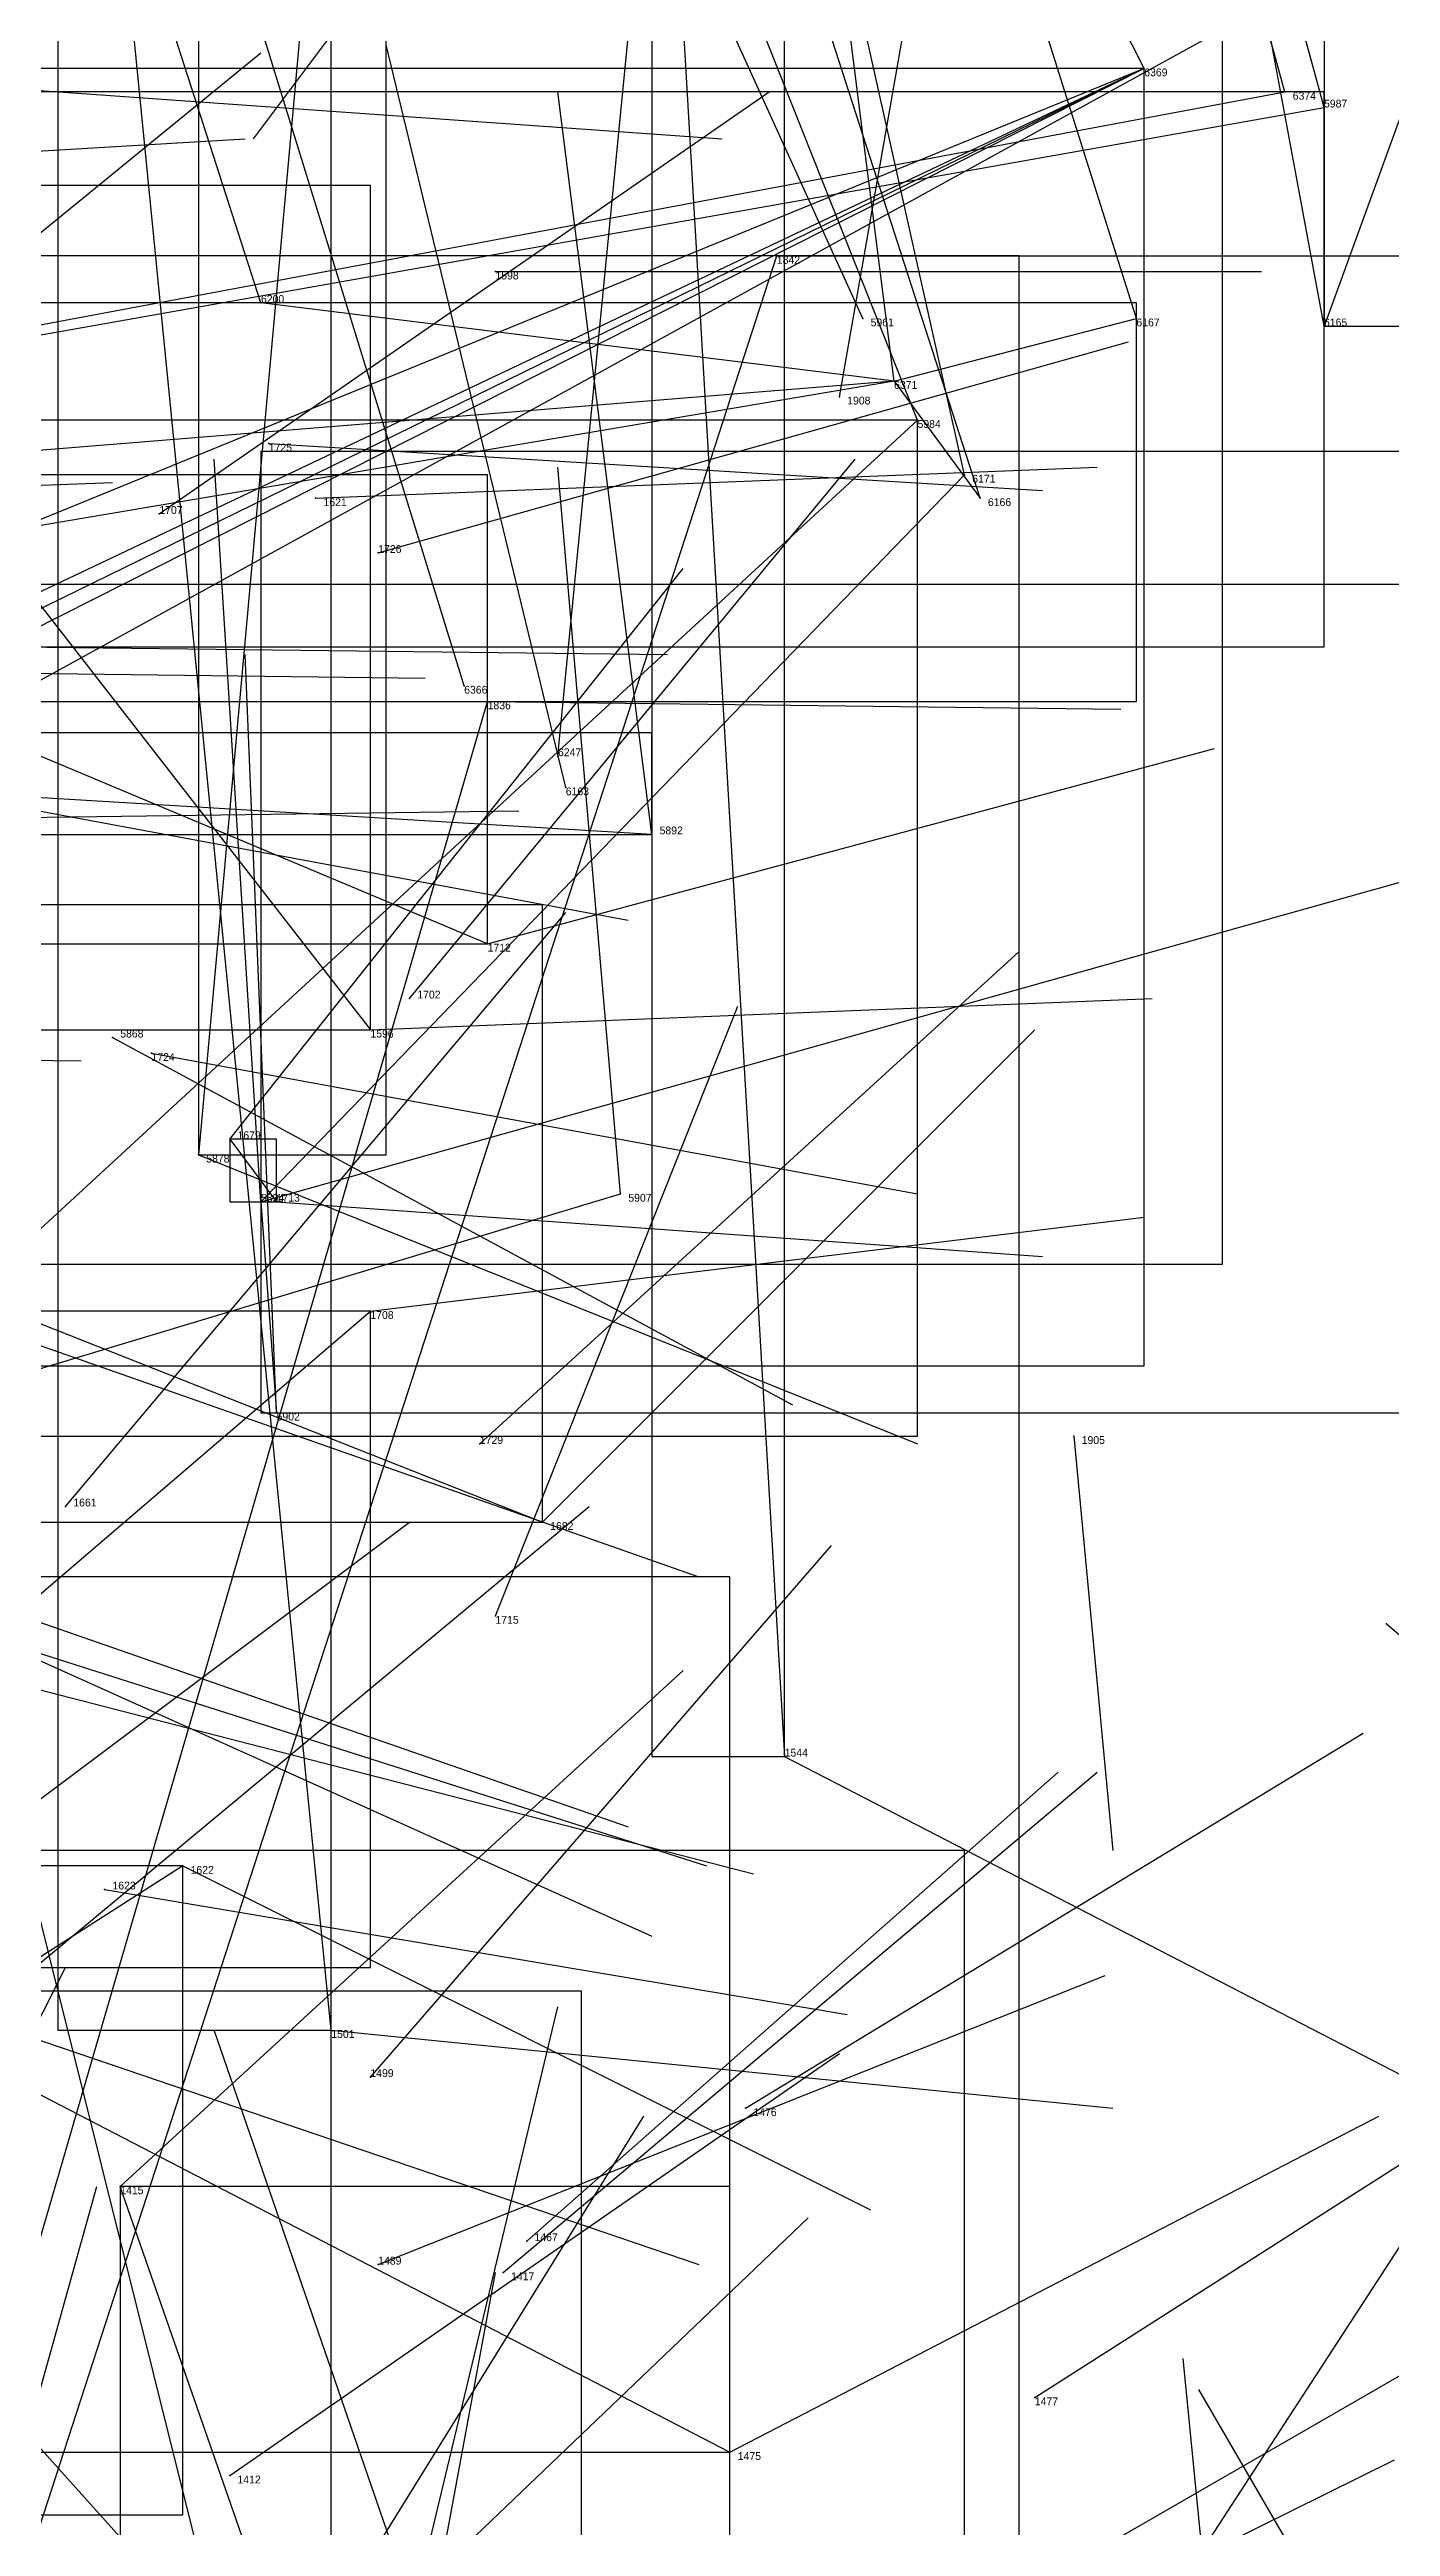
# Model space of a CAD drawing. Extents: x 59.1 to 70.8, y 600.3 to 605.1.
# Drawn here: x 67.686 to 67.8575, y 603.9315 to 604.2484 of the extents above; entities that cross this region are included whole.
import ezdxf

# ---------------------------------------------------------------- set-up
doc = ezdxf.new("R2010")
doc.units = 0
for name, color, linetype in [('Clients', 3, 'CONTINUOUS'), ('Facilities', 3, 'CONTINUOUS'), ('Facilities_lines', 3, 'CONTINUOUS'), ('Min_max_boxes', 1, 'CONTINUOUS'), ('Normals', 1, 'CONTINUOUS'), ('Source_points', 5, 'CONTINUOUS'), ('Text', 3, 'CONTINUOUS')]:
    doc.layers.add(name, color=color, linetype=linetype)

msp = doc.modelspace()

# ---------------------------------------------------------------- linework, layer by layer
at = {"layer": 'Clients', "color": 5}
for p in [(67.844, 604.243, 453.736), (67.849, 604.241, 453.799), (67.779, 604.222, 448.678), (67.713, 604.216, 453.78), (67.825, 604.214, 453.7), (67.849, 604.213, 453.686), (67.797, 604.201, 453.773), (67.803, 604.194, 453.639), (67.805, 604.191, 453.707), (67.742, 604.165, 448.67), (67.727, 604.123, 452.686), (67.705, 604.107, 453.239), (67.715, 604.101, 452.713), (67.759, 604.102, 453.422), (67.727, 604.087, 452.644), (67.715, 604.074, 453.253), (67.749, 604.06, 452.445), (67.78, 604.03, 453.087), (67.695, 603.975, 451.891), (67.773, 603.941, 452.333)]:
    msp.add_point(p, dxfattribs=at)
at = {"layer": 'Facilities', "color": 3}
for p in [(67.826, 604.246, 453.934), (67.743, 604.22, 452.816), (67.79, 604.214, 453.873), (67.787, 604.204, 449.35), (67.794, 604.206, 453.577), (67.714, 604.198, 452.789), (67.72, 604.191, 452.723), (67.7, 604.189, 452.578), (67.728, 604.184, 452.657), (67.739, 604.167, 453.754), (67.751, 604.158, 456.665), (67.752, 604.154, 453.634), (67.763, 604.148, 453.381), (67.742, 604.134, 452.586), (67.732, 604.127, 452.503), (67.694, 604.122, 453.244), (67.699, 604.12, 452.783), (67.709, 604.109, 452.34), (67.713, 604.101, 453.37), (67.817, 604.071, 449.489), (67.741, 604.07, 452.512), (67.688, 604.062, 452.116), (67.743, 604.048, 452.555), (67.857, 604.047, 453.154), (67.703, 604.016, 452.677), (67.693, 604.013, 452.768), (67.722, 603.995, 452.607), (67.727, 603.989, 452.538), (67.775, 603.985, 452.408), (67.747, 603.968, 452.471), (67.728, 603.965, 452.582), (67.744, 603.964, 451.898), (67.812, 603.948, 452.285), (67.709, 603.938, 451.833)]:
    msp.add_point(p, dxfattribs=at)
at = {"layer": 'Facilities_lines', "color": 3}
for p, q in [((67.578, 604.436, 448.602), (67.722, 603.86, 448.66)), ((67.729, 604.372, 453.174), (67.705, 604.107, 453.239)), ((67.905, 604.367, 454.016), (67.849, 604.213, 453.686)), ((67.722, 603.995, 452.607), (67.687, 604.349, 452.79)), ((67.763, 604.32, 452.949), (67.78, 604.03, 453.087)), ((67.549, 604.093, 453.598), (67.836, 604.251, 453.868)), ((67.826, 604.246, 453.934), (67.459, 604.096, 453.783)), ((67.826, 604.246, 453.934), (67.476, 604.08, 453.713)), ((67.826, 604.246, 453.934), (67.536, 604.104, 453.734)), ((67.826, 604.246, 453.934), (67.541, 604.102, 453.667)), ((67.55, 604.188, 453.77), (67.844, 604.243, 453.736)), ((67.55, 604.188, 453.77), (67.849, 604.241, 453.799)), ((67.643, 604.231, 452.584), (67.727, 604.123, 452.686)), ((67.581, 603.612, 448.53), (67.779, 604.222, 448.678)), ((67.794, 604.206, 453.577), (67.713, 604.216, 453.78)), ((67.794, 604.206, 453.577), (67.825, 604.214, 453.7)), ((67.794, 604.206, 453.577), (67.548, 604.186, 453.704)), ((67.794, 604.206, 453.577), (67.552, 604.165, 453.643)), ((67.794, 604.206, 453.577), (67.805, 604.191, 453.707)), ((67.656, 604.071, 453.343), (67.797, 604.201, 453.773)), ((67.713, 604.101, 453.37), (68.055, 604.197, 453.572)), ((67.742, 604.134, 452.586), (67.599, 604.194, 452.53)), ((67.713, 604.101, 453.37), (67.803, 604.194, 453.639)), ((67.581, 603.612, 448.53), (67.742, 604.165, 448.67)), ((67.763, 604.148, 453.381), (67.545, 604.161, 453.554)), ((67.549, 604.139, 452.462), (67.749, 604.06, 452.445)), ((67.709, 604.109, 452.34), (67.715, 604.101, 452.713)), ((67.656, 604.071, 453.343), (67.759, 604.102, 453.422)), ((67.713, 604.101, 453.37), (67.715, 604.074, 453.253)), ((67.629, 604.003, 453.114), (67.727, 604.087, 452.644)), ((67.557, 604.053, 452.238), (67.773, 603.941, 452.333)), ((67.803, 603.81, 451.97), (67.616, 604.018, 452.025)), ((67.703, 604.016, 452.677), (67.573, 603.933, 452.696)), ((67.773, 603.751, 451.939), (67.695, 603.975, 451.891))]:
    msp.add_line(p, q, dxfattribs=at)
at = {"layer": 'Min_max_boxes', "color": 1}
for p, q in [((67.722, 603.86, 448.48), (67.722, 604.436, 448.48)), ((67.722, 603.86, 448.66), (67.722, 604.436, 448.66)), ((67.705, 604.372, 453.174), (67.705, 604.107, 453.174)), ((67.705, 604.372, 453.239), (67.705, 604.107, 453.239)), ((67.729, 604.107, 453.174), (67.729, 604.372, 453.174)), ((67.729, 604.107, 453.239), (67.729, 604.372, 453.239)), ((67.849, 604.367, 453.686), (67.849, 604.213, 453.686)), ((67.849, 604.367, 454.016), (67.849, 604.213, 454.016)), ((67.687, 604.349, 452.607), (67.687, 603.995, 452.607)), ((67.687, 604.349, 452.79), (67.687, 603.995, 452.79)), ((67.722, 603.995, 452.607), (67.722, 604.349, 452.607)), ((67.722, 603.995, 452.79), (67.722, 604.349, 452.79)), ((67.763, 604.32, 452.949), (67.763, 604.03, 452.949)), ((67.763, 604.32, 453.087), (67.763, 604.03, 453.087)), ((67.78, 604.03, 452.949), (67.78, 604.32, 452.949)), ((67.78, 604.03, 453.087), (67.78, 604.32, 453.087)), ((67.836, 604.093, 453.598), (67.836, 604.251, 453.598)), ((67.836, 604.093, 453.868), (67.836, 604.251, 453.868)), ((67.826, 604.246, 453.667), (67.459, 604.246, 453.667)), ((67.826, 604.246, 453.934), (67.459, 604.246, 453.934)), ((67.826, 604.08, 453.667), (67.826, 604.246, 453.667)), ((67.826, 604.08, 453.934), (67.826, 604.246, 453.934)), ((67.826, 604.246, 453.667), (67.826, 604.246, 453.934)), ((67.849, 604.243, 453.736), (67.371, 604.243, 453.736)), ((67.849, 604.243, 454.396), (67.371, 604.243, 454.396)), ((67.849, 604.172, 453.736), (67.849, 604.243, 453.736)), ((67.849, 604.172, 454.396), (67.849, 604.243, 454.396)), ((67.849, 604.243, 453.736), (67.849, 604.243, 454.396)), ((67.727, 604.231, 452.584), (67.643, 604.231, 452.584)), ((67.727, 604.231, 452.686), (67.643, 604.231, 452.686)), ((67.727, 604.123, 452.584), (67.727, 604.231, 452.584)), ((67.727, 604.123, 452.686), (67.727, 604.231, 452.686)), ((67.727, 604.231, 452.584), (67.727, 604.231, 452.686)), ((67.81, 604.222, 448.53), (67.581, 604.222, 448.53)), ((67.81, 604.222, 448.678), (67.581, 604.222, 448.678)), ((67.81, 603.612, 448.53), (67.81, 604.222, 448.53)), ((67.81, 603.612, 448.678), (67.81, 604.222, 448.678)), ((67.81, 604.222, 448.53), (67.81, 604.222, 448.678)), ((67.825, 604.216, 453.577), (67.548, 604.216, 453.577)), ((67.825, 604.216, 453.78), (67.548, 604.216, 453.78)), ((67.825, 604.165, 453.577), (67.825, 604.216, 453.577)), ((67.825, 604.165, 453.78), (67.825, 604.216, 453.78)), ((67.825, 604.216, 453.577), (67.825, 604.216, 453.78)), ((67.849, 604.213, 453.686), (67.905, 604.213, 453.686)), ((67.849, 604.213, 454.016), (67.905, 604.213, 454.016)), ((67.849, 604.213, 453.686), (67.849, 604.213, 454.016)), ((67.797, 604.201, 453.343), (67.656, 604.201, 453.343)), ((67.797, 604.201, 453.773), (67.656, 604.201, 453.773)), ((67.797, 604.071, 453.343), (67.797, 604.201, 453.343)), ((67.797, 604.071, 453.773), (67.797, 604.201, 453.773)), ((67.797, 604.201, 453.343), (67.797, 604.201, 453.773)), ((68.055, 604.197, 453.253), (67.713, 604.197, 453.253)), ((67.713, 604.197, 453.253), (67.713, 604.074, 453.253)), ((68.055, 604.197, 453.639), (67.713, 604.197, 453.639)), ((67.713, 604.197, 453.639), (67.713, 604.074, 453.639)), ((67.713, 604.197, 453.253), (67.713, 604.197, 453.639)), ((67.742, 604.194, 452.53), (67.599, 604.194, 452.53)), ((67.742, 604.194, 452.586), (67.599, 604.194, 452.586)), ((67.742, 604.134, 452.53), (67.742, 604.194, 452.53)), ((67.742, 604.134, 452.586), (67.742, 604.194, 452.586)), ((67.742, 604.194, 452.53), (67.742, 604.194, 452.586)), ((67.391, 604.18, 453.675), (67.876, 604.18, 453.675)), ((67.391, 604.18, 454.215), (67.876, 604.18, 454.215)), ((67.371, 604.172, 453.736), (67.849, 604.172, 453.736)), ((67.371, 604.172, 454.396), (67.849, 604.172, 454.396)), ((67.849, 604.172, 453.736), (67.849, 604.172, 454.396)), ((67.548, 604.165, 453.577), (67.825, 604.165, 453.577)), ((67.548, 604.165, 453.78), (67.825, 604.165, 453.78)), ((67.825, 604.165, 453.577), (67.825, 604.165, 453.78)), ((67.763, 604.161, 453.381), (67.545, 604.161, 453.381)), ((67.763, 604.161, 453.554), (67.545, 604.161, 453.554)), ((67.763, 604.148, 453.381), (67.763, 604.161, 453.381)), ((67.763, 604.148, 453.554), (67.763, 604.161, 453.554)), ((67.763, 604.161, 453.381), (67.763, 604.161, 453.554)), ((67.545, 604.148, 453.381), (67.763, 604.148, 453.381)), ((67.545, 604.148, 453.554), (67.763, 604.148, 453.554)), ((67.763, 604.148, 453.381), (67.763, 604.148, 453.554)), ((67.749, 604.139, 452.445), (67.549, 604.139, 452.445)), ((67.749, 604.139, 452.462), (67.549, 604.139, 452.462)), ((67.749, 604.06, 452.445), (67.749, 604.139, 452.445)), ((67.749, 604.06, 452.462), (67.749, 604.139, 452.462)), ((67.749, 604.139, 452.445), (67.749, 604.139, 452.462)), ((67.599, 604.134, 452.53), (67.742, 604.134, 452.53)), ((67.599, 604.134, 452.586), (67.742, 604.134, 452.586)), ((67.742, 604.134, 452.53), (67.742, 604.134, 452.586)), ((67.643, 604.123, 452.584), (67.727, 604.123, 452.584)), ((67.643, 604.123, 452.686), (67.727, 604.123, 452.686)), ((67.727, 604.123, 452.584), (67.727, 604.123, 452.686)), ((67.715, 604.109, 452.34), (67.709, 604.109, 452.34)), ((67.709, 604.109, 452.34), (67.709, 604.101, 452.34)), ((67.715, 604.109, 452.713), (67.709, 604.109, 452.713)), ((67.709, 604.109, 452.713), (67.709, 604.101, 452.713)), ((67.709, 604.109, 452.34), (67.709, 604.109, 452.713)), ((67.715, 604.101, 452.34), (67.715, 604.109, 452.34)), ((67.715, 604.101, 452.713), (67.715, 604.109, 452.713)), ((67.715, 604.109, 452.34), (67.715, 604.109, 452.713)), ((67.705, 604.107, 453.174), (67.729, 604.107, 453.174)), ((67.705, 604.107, 453.239), (67.729, 604.107, 453.239)), ((67.705, 604.107, 453.174), (67.705, 604.107, 453.239)), ((67.729, 604.107, 453.174), (67.729, 604.107, 453.239)), ((67.709, 604.101, 452.34), (67.715, 604.101, 452.34)), ((67.709, 604.101, 452.713), (67.715, 604.101, 452.713)), ((67.709, 604.101, 452.34), (67.709, 604.101, 452.713)), ((67.715, 604.101, 452.34), (67.715, 604.101, 452.713)), ((67.549, 604.093, 453.598), (67.836, 604.093, 453.598)), ((67.549, 604.093, 453.868), (67.836, 604.093, 453.868)), ((67.836, 604.093, 453.598), (67.836, 604.093, 453.868)), ((67.727, 604.087, 452.644), (67.455, 604.087, 452.644)), ((67.727, 604.087, 453.288), (67.455, 604.087, 453.288)), ((67.727, 604.003, 452.644), (67.727, 604.087, 452.644)), ((67.727, 604.003, 453.288), (67.727, 604.087, 453.288)), ((67.727, 604.087, 452.644), (67.727, 604.087, 453.288)), ((67.459, 604.08, 453.667), (67.826, 604.08, 453.667)), ((67.459, 604.08, 453.934), (67.826, 604.08, 453.934)), ((67.826, 604.08, 453.667), (67.826, 604.08, 453.934)), ((67.713, 604.074, 453.253), (68.055, 604.074, 453.253)), ((67.713, 604.074, 453.639), (68.055, 604.074, 453.639)), ((67.713, 604.074, 453.253), (67.713, 604.074, 453.639)), ((67.656, 604.071, 453.343), (67.797, 604.071, 453.343)), ((67.656, 604.071, 453.773), (67.797, 604.071, 453.773)), ((67.797, 604.071, 453.343), (67.797, 604.071, 453.773)), ((67.549, 604.06, 452.445), (67.749, 604.06, 452.445)), ((67.549, 604.06, 452.462), (67.749, 604.06, 452.462)), ((67.749, 604.06, 452.445), (67.749, 604.06, 452.462)), ((67.773, 604.053, 452.238), (67.557, 604.053, 452.238)), ((67.773, 604.053, 452.333), (67.557, 604.053, 452.333)), ((67.773, 603.941, 452.238), (67.773, 604.053, 452.238)), ((67.773, 603.941, 452.333), (67.773, 604.053, 452.333)), ((67.773, 604.053, 452.238), (67.773, 604.053, 452.333)), ((67.763, 604.03, 452.949), (67.78, 604.03, 452.949)), ((67.763, 604.03, 453.087), (67.78, 604.03, 453.087)), ((67.763, 604.03, 452.949), (67.763, 604.03, 453.087)), ((67.78, 604.03, 452.949), (67.78, 604.03, 453.087)), ((67.803, 604.018, 451.97), (67.616, 604.018, 451.97)), ((67.803, 604.018, 452.025), (67.616, 604.018, 452.025)), ((67.803, 603.81, 451.97), (67.803, 604.018, 451.97)), ((67.803, 603.81, 452.025), (67.803, 604.018, 452.025)), ((67.803, 604.018, 451.97), (67.803, 604.018, 452.025)), ((67.703, 604.016, 452.677), (67.573, 604.016, 452.677)), ((67.703, 604.016, 452.696), (67.573, 604.016, 452.696)), ((67.703, 603.933, 452.677), (67.703, 604.016, 452.677)), ((67.703, 603.933, 452.696), (67.703, 604.016, 452.696)), ((67.703, 604.016, 452.677), (67.703, 604.016, 452.696)), ((67.455, 604.003, 452.644), (67.727, 604.003, 452.644)), ((67.455, 604.003, 453.288), (67.727, 604.003, 453.288)), ((67.727, 604.003, 452.644), (67.727, 604.003, 453.288)), ((67.754, 604, 451.957), (67.652, 604, 451.957)), ((67.754, 604, 452.006), (67.652, 604, 452.006)), ((67.754, 603.773, 451.957), (67.754, 604, 451.957)), ((67.754, 603.773, 452.006), (67.754, 604, 452.006)), ((67.754, 604, 451.957), (67.754, 604, 452.006)), ((67.687, 603.995, 452.607), (67.722, 603.995, 452.607)), ((67.687, 603.995, 452.79), (67.722, 603.995, 452.79)), ((67.687, 603.995, 452.607), (67.687, 603.995, 452.79)), ((67.722, 603.995, 452.607), (67.722, 603.995, 452.79)), ((67.773, 603.975, 451.891), (67.695, 603.975, 451.891)), ((67.695, 603.975, 451.891), (67.695, 603.751, 451.891)), ((67.773, 603.975, 451.939), (67.695, 603.975, 451.939)), ((67.695, 603.975, 451.939), (67.695, 603.751, 451.939)), ((67.695, 603.975, 451.891), (67.695, 603.975, 451.939)), ((67.773, 603.751, 451.891), (67.773, 603.975, 451.891)), ((67.773, 603.751, 451.939), (67.773, 603.975, 451.939)), ((67.773, 603.975, 451.891), (67.773, 603.975, 451.939)), ((67.557, 603.941, 452.238), (67.773, 603.941, 452.238)), ((67.557, 603.941, 452.333), (67.773, 603.941, 452.333)), ((67.773, 603.941, 452.238), (67.773, 603.941, 452.333)), ((67.573, 603.933, 452.677), (67.703, 603.933, 452.677)), ((67.573, 603.933, 452.696), (67.703, 603.933, 452.696)), ((67.703, 603.933, 452.677), (67.703, 603.933, 452.696))]:
    msp.add_line(p, q, dxfattribs=at)
at = {"layer": 'Normals', "color": 1}
for p, q in [((67.826, 604.246, 453.934), (67.783, 604.331, 453.903)), ((67.844, 604.243, 453.736), (67.819, 604.333, 453.7)), ((67.849, 604.241, 453.799), (67.825, 604.33, 453.761)), ((67.713, 604.216, 453.78), (67.683, 604.309, 453.757)), ((67.825, 604.214, 453.7), (67.796, 604.306, 453.672)), ((67.79, 604.214, 453.873), (67.75, 604.302, 453.849)), ((67.849, 604.213, 453.686), (67.832, 604.305, 453.65)), ((67.794, 604.206, 453.577), (67.782, 604.301, 453.549)), ((67.787, 604.204, 449.35), (67.804, 604.301, 449.331)), ((67.797, 604.201, 453.773), (67.762, 604.289, 453.742)), ((67.803, 604.194, 453.639), (67.782, 604.288, 453.612)), ((67.805, 604.191, 453.707), (67.775, 604.284, 453.683)), ((67.739, 604.273, 457.819), (67.712, 604.237, 457.908)), ((67.739, 604.167, 453.754), (67.71, 604.261, 453.736)), ((67.637, 604.186, 455.805), (67.713, 604.248, 455.789)), ((67.752, 604.154, 453.634), (67.729, 604.249, 453.614)), ((67.751, 604.158, 456.665), (67.76, 604.25, 456.626)), ((67.673, 604.244, 452.931), (67.772, 604.237, 452.921)), ((67.7, 604.189, 452.578), (67.778, 604.243, 452.546)), ((67.763, 604.148, 453.381), (67.751, 604.243, 453.352)), ((67.626, 604.232, 448.669), (67.711, 604.237, 448.617)), ((67.743, 604.22, 452.816), (67.841, 604.22, 452.837)), ((67.779, 604.222, 448.678), (67.861, 604.222, 448.62)), ((67.728, 604.184, 452.657), (67.824, 604.211, 452.65)), ((67.714, 604.198, 452.789), (67.813, 604.192, 452.802)), ((67.713, 604.101, 453.37), (67.707, 604.196, 453.34)), ((67.72, 604.191, 452.723), (67.82, 604.195, 452.719)), ((67.732, 604.127, 452.503), (67.789, 604.196, 452.457)), ((67.759, 604.102, 453.422), (67.751, 604.195, 453.387)), ((67.612, 604.19, 448.672), (67.694, 604.193, 448.614)), ((67.709, 604.109, 452.34), (67.767, 604.182, 452.305)), ((67.682, 604.172, 448.595), (67.765, 604.171, 448.54)), ((67.651, 604.169, 448.61), (67.734, 604.168, 448.555)), ((67.715, 604.074, 453.253), (67.711, 604.171, 453.229)), ((67.742, 604.165, 448.67), (67.823, 604.164, 448.611)), ((67.742, 604.134, 452.586), (67.835, 604.159, 452.558)), ((67.663, 604.155, 452.857), (67.76, 604.137, 452.873)), ((67.67, 604.15, 448.67), (67.746, 604.151, 448.606)), ((67.688, 604.062, 452.116), (67.752, 604.138, 452.1)), ((67.741, 604.07, 452.512), (67.81, 604.133, 452.477)), ((67.727, 604.123, 452.686), (67.827, 604.127, 452.691)), ((67.743, 604.048, 452.555), (67.774, 604.126, 452.501)), ((67.694, 604.122, 453.244), (67.781, 604.075, 453.26)), ((67.749, 604.06, 452.445), (67.812, 604.123, 452.399)), ((67.609, 604.12, 448.551), (67.69, 604.119, 448.492)), ((67.699, 604.12, 452.783), (67.797, 604.102, 452.795)), ((67.705, 604.107, 453.239), (67.797, 604.07, 453.256)), ((67.715, 604.101, 452.713), (67.813, 604.094, 452.73)), ((67.727, 604.087, 452.644), (67.826, 604.099, 452.652)), ((67.675, 604.086, 452.903), (67.769, 604.053, 452.914)), ((67.817, 604.071, 449.489), (67.822, 604.018, 449.574)), ((67.678, 603.998, 451.98), (67.755, 604.062, 451.974)), ((67.652, 604, 451.957), (67.732, 604.06, 451.95)), ((67.727, 603.989, 452.538), (67.786, 604.057, 452.494)), ((67.668, 604.053, 453.273), (67.76, 604.021, 453.296)), ((67.672, 604.048, 453.142), (67.763, 604.007, 453.149)), ((67.676, 604.046, 452.878), (67.77, 604.016, 452.895)), ((67.857, 604.047, 453.154), (67.931, 603.984, 453.133)), ((67.679, 604.04, 452.812), (67.776, 604.015, 452.818)), ((67.695, 603.975, 451.891), (67.767, 604.041, 451.872)), ((67.775, 603.985, 452.408), (67.854, 604.033, 452.37)), ((67.78, 604.03, 453.087), (67.869, 603.984, 453.085)), ((67.744, 603.964, 451.898), (67.82, 604.028, 451.884)), ((67.747, 603.968, 452.471), (67.815, 604.028, 452.428)), ((67.703, 604.016, 452.677), (67.791, 603.972, 452.694)), ((67.693, 604.013, 452.768), (67.788, 603.997, 452.794)), ((67.646, 603.92, 451.788), (67.688, 604.003, 451.75)), ((67.728, 603.965, 452.582), (67.821, 604.002, 452.58)), ((67.812, 603.948, 452.285), (67.895, 604.001, 452.265)), ((67.728, 603.902, 460.923), (67.751, 603.998, 460.939)), ((67.675, 603.997, 452.87), (67.769, 603.965, 452.884)), ((67.736, 603.911, 457.707), (67.707, 603.995, 457.753)), ((67.722, 603.995, 452.607), (67.822, 603.985, 452.608)), ((67.709, 603.938, 451.833), (67.787, 603.992, 451.8)), ((67.713, 603.905, 452.446), (67.762, 603.984, 452.409)), ((67.773, 603.941, 452.333), (67.856, 603.984, 452.299)), ((67.811, 603.894, 449.071), (67.865, 603.977, 449.055)), ((67.668, 603.889, 452.464), (67.692, 603.975, 452.419)), ((67.715, 603.906, 452.376), (67.783, 603.971, 452.342)), ((67.726, 603.872, 451.656), (67.743, 603.964, 451.621)), ((67.781, 603.906, 451.831), (67.866, 603.955, 451.81)), ((67.839, 603.871, 458.297), (67.831, 603.953, 458.353)), ((67.883, 603.863, 459.43), (67.833, 603.949, 459.435)), ((67.771, 603.897, 451.753), (67.858, 603.94, 451.727))]:
    msp.add_line(p, q, dxfattribs=at)
at = {"layer": 'Source_points', "color": 5}
for p in [(67.826, 604.246, 453.934), (67.844, 604.243, 453.736), (67.849, 604.241, 453.799), (67.743, 604.22, 452.816), (67.779, 604.222, 448.678), (67.713, 604.216, 453.78), (67.79, 604.214, 453.873), (67.825, 604.214, 453.7), (67.849, 604.213, 453.686), (67.787, 604.204, 449.35), (67.794, 604.206, 453.577), (67.797, 604.201, 453.773), (67.714, 604.198, 452.789), (67.72, 604.191, 452.723), (67.803, 604.194, 453.639), (67.805, 604.191, 453.707), (67.7, 604.189, 452.578), (67.728, 604.184, 452.657), (67.739, 604.167, 453.754), (67.742, 604.165, 448.67), (67.751, 604.158, 456.665), (67.752, 604.154, 453.634), (67.763, 604.148, 453.381), (67.742, 604.134, 452.586), (67.732, 604.127, 452.503), (67.694, 604.122, 453.244), (67.727, 604.123, 452.686), (67.699, 604.12, 452.783), (67.709, 604.109, 452.34), (67.705, 604.107, 453.239), (67.713, 604.101, 453.37), (67.715, 604.101, 452.713), (67.759, 604.102, 453.422), (67.727, 604.087, 452.644), (67.715, 604.074, 453.253), (67.817, 604.071, 449.489), (67.741, 604.07, 452.512), (67.688, 604.062, 452.116), (67.749, 604.06, 452.445), (67.743, 604.048, 452.555), (67.857, 604.047, 453.154), (67.78, 604.03, 453.087), (67.703, 604.016, 452.677), (67.693, 604.013, 452.768), (67.722, 603.995, 452.607), (67.727, 603.989, 452.538), (67.775, 603.985, 452.408), (67.695, 603.975, 451.891), (67.747, 603.968, 452.471), (67.728, 603.965, 452.582), (67.744, 603.964, 451.898), (67.812, 603.948, 452.285), (67.773, 603.941, 452.333), (67.709, 603.938, 451.833)]:
    msp.add_point(p, dxfattribs=at)

# ---------------------------------------------------------------- texts
at = {"layer": 'Text', "color": 3}
for s, p in [('6369', (67.826, 604.245, 453.934)), ('6374', (67.845, 604.242, 453.736)), ('5987', (67.849, 604.241, 453.799)), ('1598', (67.743, 604.219, 452.816)), ('1842', (67.779, 604.221, 448.678)), ('6200', (67.713, 604.216, 453.78)), ('5961', (67.791, 604.213, 453.873)), ('6167', (67.825, 604.213, 453.7)), ('6165', (67.849, 604.213, 453.686)), ('1908', (67.788, 604.203, 449.35)), ('6371', (67.794, 604.205, 453.577)), ('5984', (67.797, 604.2, 453.773)), ('1725', (67.714, 604.197, 452.789)), ('1621', (67.721, 604.19, 452.723)), ('6171', (67.804, 604.193, 453.639)), ('6166', (67.806, 604.19, 453.707)), ('1707', (67.7, 604.189, 452.578)), ('1726', (67.728, 604.184, 452.657)), ('6366', (67.739, 604.166, 453.754)), ('1836', (67.742, 604.164, 448.67)), ('6247', (67.751, 604.158, 456.665)), ('6163', (67.752, 604.153, 453.634)), ('5892', (67.764, 604.148, 453.381)), ('1712', (67.742, 604.133, 452.586)), ('1702', (67.733, 604.127, 452.503)), ('5868', (67.695, 604.122, 453.244)), ('1596', (67.727, 604.122, 452.686)), ('1724', (67.699, 604.119, 452.783)), ('1679', (67.71, 604.109, 452.34)), ('5878', (67.706, 604.106, 453.239)), ('5894', (67.713, 604.101, 453.37)), ('1713', (67.715, 604.101, 452.713)), ('5907', (67.76, 604.101, 453.422)), ('1708', (67.727, 604.086, 452.644)), ('5902', (67.715, 604.073, 453.253)), ('1729', (67.741, 604.07, 452.512)), ('1905', (67.818, 604.07, 449.489)), ('1661', (67.689, 604.062, 452.116)), ('1682', (67.75, 604.059, 452.445)), ('1715', (67.743, 604.047, 452.555)), ('1544', (67.78, 604.03, 453.087)), ('1623', (67.694, 604.013, 452.768)), ('1622', (67.704, 604.015, 452.677)), ('1501', (67.722, 603.994, 452.607)), ('1499', (67.727, 603.989, 452.538)), ('1476', (67.776, 603.984, 452.408)), ('1415', (67.695, 603.974, 451.891)), ('1489', (67.728, 603.965, 452.582)), ('1467', (67.748, 603.968, 452.471)), ('1417', (67.745, 603.963, 451.898)), ('1477', (67.812, 603.947, 452.285)), ('1475', (67.774, 603.94, 452.333)), ('1412', (67.71, 603.937, 451.833))]:
    msp.add_text(s, height=0.001, dxfattribs=at).set_placement(p)

doc.saveas('drawing.dxf')
